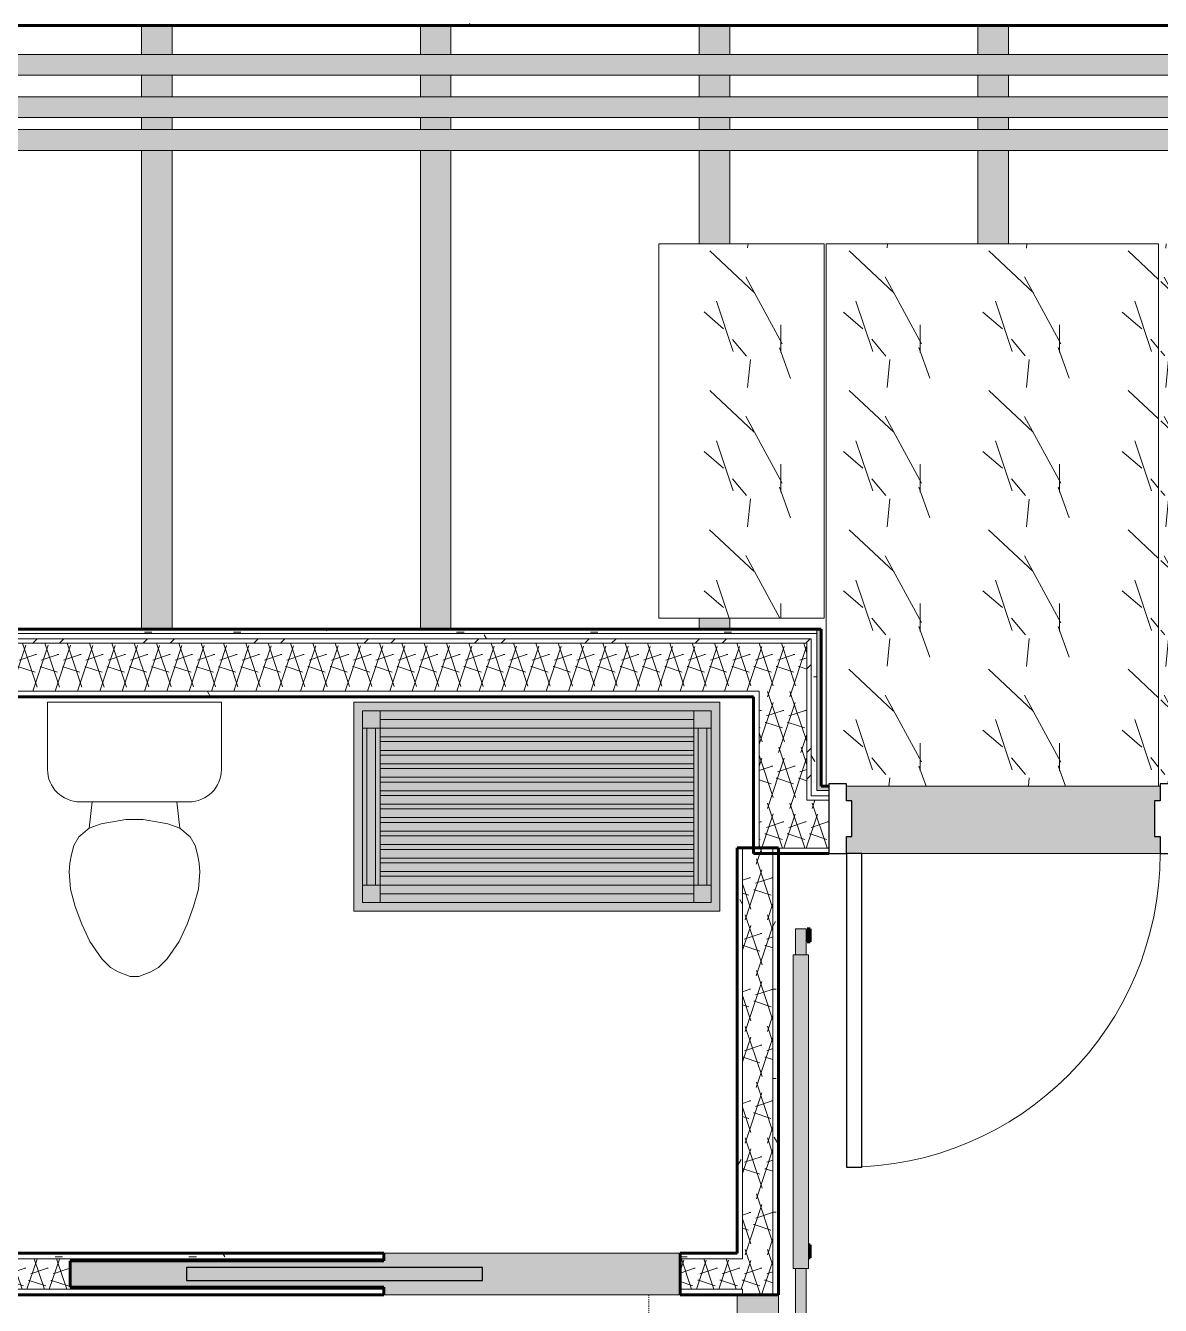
# Model space of a CAD drawing. Header units: inches. Extents: x -4169 to -1846, y 9706 to 12377.
# Drawn here: x -3357 to -3226.7, y 11570.8 to 11717.6 of the extents above; entities that cross this region are included whole.
import ezdxf

# ---------------------------------------------------------------- set-up
doc = ezdxf.new("R2010")
doc.units = ezdxf.units.IN
doc.header["$MEASUREMENT"] = 0
doc.linetypes.add('Dash', pattern=[0.25, 0.125, -0.125])
for name, color, linetype, lineweight in [('0-1', 7, 'Continuous', 5), ('0-2', 50, 'Continuous', 18), ('A-CLNG', 13, 'Continuous', 18), ('A-CLNG-PATT-1', 252, 'Continuous', 18), ('A-DOOR', 31, 'Continuous', 18), ('A-DOOR-2', 90, 'Continuous', 30), ('A-DOOR-3', 135, 'Continuous', 18), ('A-DOOR-4', 50, 'Continuous', 18), ('A-DOOR-5', 10, 'Continuous', 60), ('A-DOOR-6', 31, 'Continuous', 30), ('A-DOOR-7', 31, 'Continuous', 9), ('A-DOOR-FRAM', 31, 'Continuous', 30), ('A-WALL', 113, 'Continuous', 18), ('A-WALL-1', 8, 'Continuous', 5), ('A-WALL-4', 10, 'Continuous', 60), ('A-WALL-5', 50, 'Continuous', 18), ('A-WALL-PATT-1', 250, 'Continuous', 9), ('A-WALL-PATT-2', 253, 'Continuous', 9), ('A-WALL-PATT-4', 111, 'Continuous', 9), ('I-FURN-1', 250, 'Continuous', 9), ('I-FURN-HDLN-1', 250, 'Dash', 9), ('I-WALL', 2, 'Continuous', 18), ('I-WALL-2', 2, 'Continuous', 5), ('I-WALL-3', 2, 'Continuous', 60), ('P-PIPE', 3, 'Continuous', 9), ('P-PIPE-1', 3, 'Continuous', 5), ('P-SANR-FIXT-2', 250, 'Continuous', 9), ('Q-CASE-1', 9, 'Continuous', 9), ('Q-CASE-3', 250, 'Continuous', 9), ('S-BEAM', 12, 'Continuous', 9)]:
    doc.layers.add(name, color=color, linetype=linetype, lineweight=lineweight)
pattern_1 = [(0, (0, 0), (20.48, 5.12), [0.845, -14.515, 0.845, -14.515, -81.92]), (0, (0, 0), (20.48, 5.12), [-30.72, 0.845, -29.875, 0.845, -14.515, -35.84]), (0, (0, 0), (20.48, 5.12), [-76.8, 0.845, -9.395, 0.845, -24.755]), (120, (7.68, 2.56), (-14.67405, 15.1762003), [0.845, -14.515, 0.845, -14.515, -81.92]), (120, (7.68, 2.56), (-14.67405, 15.1762003), [-30.72, 0.845, -29.875, 0.845, -14.515, -35.84]), (120, (7.68, 2.56), (-14.67405, 15.1762003), [-76.8, 0.845, -9.395, 0.845, -24.755]), (240, (10.24, 12.8), (-5.80595, -20.2962003), [0.845, -14.515, 0.845, -14.515, -81.92]), (240, (10.24, 12.8), (-5.80595, -20.2962003), [-30.72, 0.845, -29.875, 0.845, -14.515, -35.84]), (240, (10.24, 12.8), (-5.80595, -20.2962003), [-76.8, 0.845, -9.395, 0.845, -24.755])]
pattern_2 = [(161.57, (0.32, 0.32), (-2.560496185, -0.000537386), [0, -18.214, 2.022, 0]), (18.43, (-0.32, 0.32), (-2.560496185, 0.000537386), [0, -18.214, 2.022, 0]), (108.43, (0.32, 0.32), (1.27922091, -6.400876726), [6.07, -14.166]), (71.57, (-0.32, 0.32), (1.27922091, 6.400876726), [6.07, -14.166])]
pattern_3 = [(45, (0, 0), (-6.335677, 6.335677), []), (45, (0, 9.6), (-6.335677, 6.335677), [])]

# ---------------------------------------------------------------- blocks, each defined once
blk = doc.blocks.new('POCKET - FLUSH - 2-10 x 6-8-2636666-ENLARGED RCP - 2ND FLOOR PLAN')
at = {"layer": 'A-DOOR-2'}
for p, q in [((-39.67, 0.75), (-39.67, -0.75)), ((-5.67, 0.75), (-39.67, 0.75)), ((-5.67, -0.75), (-5.67, 0.75)), ((-39.67, -0.75), (-5.67, -0.75))]:
    blk.add_line(p, q, dxfattribs=at)
blk = doc.blocks.new('BARN - FLUSH - 3-0 x 7-0 BARN DOOR-2638557-ENLARGED RCP - 2ND FLOOR PLAN')
at = {"layer": 'A-DOOR-3'}
for points in [[(-58.5, 5.82), (-58.5, 6), (-60, 6), (-60, 5.67), (-58.5, 5.67)], [(-22.23, 6), (-23.73, 6), (-23.73, 5.82), (-22.23, 5.82)], [(-21, 5.82), (-57, 5.82), (-57, 4.07), (-21, 4.07)]]:
    blk.add_hatch(color=256, dxfattribs=at).paths.add_polyline_path(points, flags=0)
h = blk.add_hatch(color=256, dxfattribs=at)
h.paths.add_polyline_path([(21, 5.57), (-21, 5.55), (-21, 4.95), (21, 4.95), (21, 5.55)], flags=0)
h.paths.add_polyline_path([(-57, 5.57), (-60, 5.55), (-60, 4.95), (-57, 4.95), (-57, 5.57)], flags=0)
h = blk.add_hatch(color=256, dxfattribs=at)
h.paths.add_polyline_path([(21, 4.32), (21, 4.95), (-21, 4.95), (-21, 4.32), (17.92, 4.32)], flags=0)
h.paths.add_polyline_path([(-57, 4.79), (-57, 4.95), (-60, 4.95), (-60, 4.32), (-57, 4.34), (-57, 4.78)], flags=0)
at = {"layer": 'A-DOOR-4'}
for p, q in [((-60, 5.57), (-57, 5.57)), ((-60, 5.57), (-60, 4.95)), ((-60, 4.95), (-60, 4.32)), ((-57, 4.07), (-57, 5.82)), ((-57, 5.82), (-21, 5.82)), ((-21, 5.82), (-21, 4.07)), ((-21, 5.57), (21, 5.57)), ((21, 4.95), (21, 5.57)), ((21, 4.32), (21, 4.95)), ((-57, 4.32), (-60, 4.32)), ((-21, 4.07), (-57, 4.07)), ((21, 4.32), (-21, 4.32))]:
    blk.add_line(p, q, dxfattribs=at)
at = {"layer": 'A-DOOR-5'}
for p, q in [((-60, 6), (-60, 5.67)), ((-58.5, 6), (-60, 6)), ((-58.5, 5.67), (-58.5, 6)), ((-23.73, 6), (-23.73, 5.82)), ((-22.23, 6), (-23.73, 6)), ((-22.23, 5.82), (-22.23, 6)), ((-60, 5.67), (-58.5, 5.67))]:
    blk.add_line(p, q, dxfattribs=at)
blk = doc.blocks.new('Bed-Standard - Queen 60_ x 79_-1433484-ENLARGED RCP - 2ND FLOOR PLAN')
at = {"layer": 'I-FURN-1'}
for p, q in [((-19.31, 41.3), (40.69, 41.3)), ((-19.31, -37.7), (-19.31, 41.3)), ((40.69, 41.3), (40.69, -37.7)), ((40.69, -23.7), (-19.31, -17.13)), ((-16.31, -23.7), (37.69, -23.7)), ((-16.31, -35.7), (-16.31, -23.7)), ((37.69, -35.7), (37.69, -23.7)), ((-16.31, -35.7), (37.69, -35.7)), ((40.69, -37.7), (-19.31, -37.7))]:
    blk.add_line(p, q, dxfattribs=at)
at = {"layer": 'I-FURN-HDLN-1'}
for p, q in [((-55.31, 77.3), (64.69, 77.3)), ((-55.31, -37.7), (-55.31, 77.3)), ((64.69, 77.3), (64.69, -37.7))]:
    blk.add_line(p, q, dxfattribs=at)
blk = doc.blocks.new('Toilet-Domestic-3D - Toilet-Domestic-3D-1372870-ENLARGED RCP - 2ND FLOOR PLAN')
at = {"layer": 'P-SANR-FIXT-2'}
for p, q in [((-1.87, 11.5), (-0.5, 12)), ((-0.5, 12), (0.5, 12)), ((0.5, 12), (1.87, 11.5)), ((-3.74, 10), (-2.74, 11)), ((-2.74, 11), (-1.87, 11.5)), ((1.87, 11.5), (2.74, 11)), ((2.74, 11), (3.74, 10)), ((-5.13, 8), (-3.74, 10)), ((3.74, 10), (5.13, 8)), ((-6.06, 6), (-5.13, 8)), ((5.13, 8), (6.06, 6)), ((-6.79, 4), (-6.06, 6)), ((6.06, 6), (6.79, 4)), ((-7.33, 1.99), (-6.79, 4)), ((6.79, 4), (7.33, 1.99)), ((-7.5, 0), (-7.33, 1.99)), ((7.33, 1.99), (7.5, 0)), ((-7.41, -1), (-7.5, 0)), ((-7.24, -2), (-7.41, -1)), ((7.41, -1), (7.24, -2)), ((7.5, 0), (7.41, -1)), ((-6.97, -3), (-7.24, -2)), ((7.24, -2), (6.97, -3)), ((-6.4, -4), (-6.97, -3)), ((-5.21, -5), (-6.4, -4)), ((6.4, -4), (5.21, -5)), ((6.97, -3), (6.4, -4)), ((-3.84, -5.5), (-5.21, -5)), ((-4.86, -8.02), (-5.21, -5)), ((-1, -6), (-3.84, -5.5)), ((3.84, -5.5), (1, -6)), ((5.21, -5), (3.84, -5.5)), ((4.86, -8.02), (5.21, -5)), ((1, -6), (-1, -6)), ((6.25, -8.02), (-6.25, -8.02)), ((-9.98, -11.75), (-9.98, -19.48)), ((9.98, -19.48), (9.98, -11.75)), ((-9.98, -19.48), (9.98, -19.48))]:
    blk.add_line(p, q, dxfattribs=at)
for centre, start, end in [((-6.25, -11.75), 90, 180), ((6.25, -11.75), 0, 90)]:
    blk.add_arc(centre, 3.73, start, end, dxfattribs=at)
blk = doc.blocks.new('Bath Vanity - Bath Vanity 42_-V95-ENLARGED RCP - 2ND FLOOR PLAN')
at = {"layer": 'Q-CASE-1'}
h = blk.add_hatch(color=256, dxfattribs=at)
h.paths.add_polyline_path([(21.74, 0), (-20.26, 0), (-20.26, -24), (21.74, -24), (21.74, -1)], flags=0)
h.paths.add_polyline_path([(-19.26, -1), (20.74, -1), (20.74, -23), (-19.26, -23), (-19.26, -3)], flags=0)
h.paths.add_polyline_path([(17.58, -2), (-17.26, -2), (-17.26, -3), (18.74, -3), (18.74, -2)], flags=0)
h.paths.add_polyline_path([(18.74, -4), (-17.26, -4), (-17.26, -4.55), (18.74, -4.55)], flags=0)
h.paths.add_polyline_path([(17.58, -5.55), (-17.26, -5.55), (-17.26, -6.09), (18.74, -6.09), (18.74, -5.55)], flags=0)
h.paths.add_polyline_path([(-17.26, -7.09), (-17.26, -7.64), (18.74, -7.64), (18.74, -7.09), (-16.18, -7.09)], flags=0)
h.paths.add_polyline_path([(-16.18, -8.64), (-17.26, -8.64), (-17.26, -9.18), (18.74, -9.18), (18.74, -8.64), (-9.14, -8.64)], flags=0)
h.paths.add_polyline_path([(17.58, -10.18), (-17.26, -10.18), (-17.26, -10.73), (18.74, -10.73), (18.74, -10.18)], flags=0)
h.paths.add_polyline_path([(17.58, -11.73), (-17.26, -11.73), (-17.26, -12.27), (18.74, -12.27), (18.74, -11.73)], flags=0)
h.paths.add_polyline_path([(18.74, -13.27), (-17.26, -13.27), (-17.26, -13.82), (18.74, -13.82)], flags=0)
h.paths.add_polyline_path([(17.58, -14.82), (-17.26, -14.82), (-17.26, -15.36), (18.74, -15.36), (18.74, -14.82)], flags=0)
h.paths.add_polyline_path([(-16.18, -16.36), (-17.26, -16.36), (-17.26, -16.91), (18.74, -16.91), (18.74, -16.36), (17.58, -16.36)], flags=0)
h.paths.add_polyline_path([(-16.18, -17.91), (-17.26, -17.91), (-17.26, -18.45), (18.74, -18.45), (18.74, -17.91), (17.58, -17.91)], flags=0)
h.paths.add_polyline_path([(18.74, -19.45), (-17.26, -19.45), (-17.26, -20), (18.74, -20)], flags=0)
h.paths.add_polyline_path([(-17.26, -21), (-17.26, -22), (18.74, -22), (18.74, -21), (-16.18, -21)], flags=0)
h = blk.add_hatch(color=256, dxfattribs=at)
h.paths.add_polyline_path([(-18.76, -1), (-19.26, -1), (-19.26, -3), (-17.26, -3), (-17.26, -1), (-17.76, -1)], flags=0)
h.paths.add_polyline_path([(20.74, -1), (18.74, -1), (18.74, -3), (20.74, -3), (20.74, -1.11)], flags=0)
h.paths.add_polyline_path([(-19.26, -21), (-19.26, -23), (-17.26, -23), (-17.26, -21), (-18.76, -21)], flags=0)
h.paths.add_polyline_path([(18.74, -21), (18.74, -23), (20.74, -23), (20.74, -21), (19.17, -21)], flags=0)
for points in [[(17.58, -1), (-17.26, -1), (-17.26, -2), (18.74, -2), (18.74, -1)], [(-19.26, -3), (-19.26, -21), (-18.76, -21), (-18.76, -3)], [(-17.76, -3), (-18.76, -3), (-18.76, -21), (-17.76, -21), (-17.76, -4)], [(-17.76, -3), (-17.76, -21), (-17.26, -21), (-17.26, -3)], [(-17.26, -3), (-17.26, -4), (18.74, -4), (18.74, -3), (-16.18, -3)], [(19.24, -3), (18.74, -3), (18.74, -21), (19.24, -21), (19.24, -4)], [(20.24, -3), (19.24, -3), (19.24, -21), (20.24, -21), (20.24, -4)], [(20.24, -3), (20.24, -21), (20.74, -21), (20.74, -3)], [(-16.18, -4.55), (-17.26, -4.55), (-17.26, -5.55), (18.74, -5.55), (18.74, -4.55), (17.58, -4.55)], [(-16.18, -6.09), (-17.26, -6.09), (-17.26, -7.09), (18.74, -7.09), (18.74, -6.09), (17.58, -6.09)], [(17.58, -7.64), (-17.26, -7.64), (-17.26, -8.64), (18.74, -8.64), (18.74, -7.64)], [(-17.26, -9.18), (-17.26, -10.18), (18.74, -10.18), (18.74, -9.18), (-16.18, -9.18)], [(-16.18, -10.73), (-17.26, -10.73), (-17.26, -11.73), (18.74, -11.73), (18.74, -10.73), (17.58, -10.73)], [(-17.26, -12.27), (-17.26, -13.27), (18.74, -13.27), (18.74, -12.27), (-16.18, -12.27)], [(-16.18, -13.82), (-17.26, -13.82), (-17.26, -14.82), (18.74, -14.82), (18.74, -13.82), (17.58, -13.82)], [(-16.18, -15.36), (-17.26, -15.36), (-17.26, -16.36), (18.74, -16.36), (18.74, -15.36), (17.58, -15.36)], [(-16.18, -16.91), (-17.26, -16.91), (-17.26, -17.91), (18.74, -17.91), (18.74, -16.91), (17.58, -16.91)], [(-16.18, -18.45), (-17.26, -18.45), (-17.26, -19.45), (18.74, -19.45), (18.74, -18.45), (17.58, -18.45)], [(-17.26, -20), (-17.26, -21), (18.74, -21), (18.74, -20), (-16.18, -20)], [(17.58, -22), (-17.26, -22), (-17.26, -23), (18.74, -23), (18.74, -22), (18.01, -22)]]:
    blk.add_hatch(color=256, dxfattribs=at).paths.add_polyline_path(points, flags=0)
at = {"layer": 'Q-CASE-3'}
for p, q in [((-20.26, 0), (21.74, 0)), ((-20.26, -24), (-20.26, 0)), ((-19.26, -3), (-19.26, -1)), ((-19.26, -1), (-17.26, -1)), ((18.74, -1), (-17.26, -1)), ((-17.26, -1), (-17.26, -3)), ((18.74, -3), (18.74, -1)), ((18.74, -1), (20.74, -1)), ((20.74, -1), (20.74, -3)), ((21.74, 0), (21.74, -24)), ((18.74, -2), (-17.26, -2)), ((-19.26, -3), (-19.26, -21)), ((-17.26, -3), (-19.26, -3)), ((-18.76, -3), (-18.76, -21)), ((-17.76, -3), (-17.76, -21)), ((18.74, -3), (-17.26, -3)), ((-17.26, -3), (-17.26, -21)), ((-17.26, -4), (18.74, -4)), ((18.74, -3), (18.74, -21)), ((20.74, -3), (18.74, -3)), ((19.24, -3), (19.24, -21)), ((20.24, -3), (20.24, -21)), ((20.74, -3), (20.74, -21)), ((18.74, -4.55), (-17.26, -4.55)), ((-17.26, -5.55), (18.74, -5.55)), ((18.74, -6.09), (-17.26, -6.09)), ((-17.26, -7.09), (18.74, -7.09)), ((18.74, -7.64), (-17.26, -7.64)), ((-17.26, -8.64), (18.74, -8.64)), ((18.74, -9.18), (-17.26, -9.18)), ((-17.26, -10.18), (18.74, -10.18)), ((18.74, -10.73), (-17.26, -10.73)), ((-17.26, -11.73), (18.74, -11.73)), ((18.74, -12.27), (-17.26, -12.27)), ((-17.26, -13.27), (18.74, -13.27)), ((18.74, -13.82), (-17.26, -13.82)), ((-17.26, -14.82), (18.74, -14.82)), ((18.74, -15.36), (-17.26, -15.36)), ((-17.26, -16.36), (18.74, -16.36)), ((18.74, -16.91), (-17.26, -16.91)), ((-17.26, -17.91), (18.74, -17.91)), ((18.74, -18.45), (-17.26, -18.45)), ((-17.26, -19.45), (18.74, -19.45)), ((18.74, -20), (-17.26, -20)), ((-19.26, -23), (-19.26, -21)), ((-19.26, -21), (-17.26, -21)), ((-17.26, -21), (18.74, -21)), ((-17.26, -21), (-17.26, -23)), ((18.74, -22), (-17.26, -22)), ((18.74, -23), (18.74, -21)), ((18.74, -21), (20.74, -21)), ((20.74, -21), (20.74, -23)), ((-17.26, -23), (-19.26, -23)), ((18.74, -23), (-17.26, -23)), ((20.74, -23), (18.74, -23)), ((21.74, -24), (-20.26, -24))]:
    blk.add_line(p, q, dxfattribs=at)
blk = doc.blocks.new('CTR - 1st Phase - Unit Layouts_rvt-1-ENLARGED RCP - 2ND FLOOR PLAN')
at = {"layer": 'A-WALL-1'}
for points in [[(-3289.9, 11571.99), (-3281.85, 11571.99), (-3281.85, 11576.74), (-3315.85, 11576.74), (-3315.85, 11575.86), (-3351.85, 11575.86), (-3351.85, 11572.86), (-3315.85, 11572.86), (-3315.85, 11571.99), (-3295.35, 11571.99)], [(-3270.57, 11535.99), (-3270.57, 11571.99), (-3275.32, 11571.99), (-3275.32, 11535.99), (-3271.2, 11535.99)]]:
    blk.add_hatch(color=256, dxfattribs=at).paths.add_polyline_path(points, flags=0)
at = {"layer": 'A-WALL-PATT-1'}
h = blk.add_hatch(dxfattribs=at)
h.set_pattern_fill('FP_1', color=256, style=0, pattern_type=2)
h.set_pattern_definition(pattern_1)
h.paths.add_polyline_path([(-3274.7, 11532.89), (-3274.7, 11535.99), (-3275.32, 11535.99), (-3275.32, 11532.89)], flags=0)
h.paths.add_polyline_path([(-3274.7, 11571.99), (-3274.7, 11572.61), (-3275.32, 11572.61), (-3275.32, 11571.99)], flags=0)
h.paths.add_polyline_path([(-3274.7, 11576.11), (-3274.7, 11623.26), (-3275.32, 11623.26), (-3275.32, 11576.11)], flags=0)
h = blk.add_hatch(dxfattribs=at)
h.set_pattern_fill('FP_1', color=256, style=0, pattern_type=2)
h.set_pattern_definition(pattern_1)
h.paths.add_polyline_path([(-3270.57, 11532.89), (-3270.57, 11535.99), (-3271.2, 11535.99), (-3271.2, 11532.89)], flags=0)
h.paths.add_polyline_path([(-3270.57, 11571.99), (-3270.57, 11623.26), (-3271.2, 11623.24), (-3271.2, 11571.99)], flags=0)
h = blk.add_hatch(dxfattribs=at)
h.set_pattern_fill('FP_1', color=256, style=0, pattern_type=2)
h.set_pattern_definition(pattern_1)
h.paths.add_polyline_path([(-3382.45, 11576.11), (-3315.85, 11576.11), (-3315.85, 11576.74), (-3402.55, 11576.73), (-3402.55, 11576.11), (-3396.65, 11576.11)], flags=0)
h.paths.add_polyline_path([(-3278.47, 11576.11), (-3275.32, 11576.11), (-3275.32, 11576.74), (-3281.85, 11576.74), (-3281.85, 11576.11)], flags=0)
h = blk.add_hatch(dxfattribs=at)
h.set_pattern_fill('FP_1', color=256, style=0, pattern_type=2)
h.set_pattern_definition(pattern_1)
h.paths.add_polyline_path([(-3329.12, 11571.99), (-3315.85, 11571.99), (-3315.85, 11572.61), (-3402.55, 11572.61), (-3402.55, 11571.99), (-3351.85, 11571.99)], flags=0)
h.paths.add_polyline_path([(-3281.85, 11571.99), (-3275.32, 11571.99), (-3275.32, 11572.61), (-3281.85, 11572.61)], flags=0)
at = {"layer": 'A-WALL-PATT-2'}
h = blk.add_hatch(dxfattribs=at)
h.set_pattern_fill('FP_2', color=256, style=0, pattern_type=2)
h.set_pattern_definition(pattern_2)
h.paths.add_polyline_path([(-3271.2, 11532.26), (-3271.2, 11535.99), (-3274.7, 11535.99), (-3274.7, 11532.26), (-3272.1, 11532.26)], flags=0)
h.paths.add_polyline_path([(-3274.7, 11571.99), (-3271.2, 11571.99), (-3271.2, 11623.26), (-3274.7, 11623.26), (-3274.7, 11572.61)], flags=0)
h = blk.add_hatch(dxfattribs=at)
h.set_pattern_fill('FP_2', color=256, style=0, pattern_type=2)
h.set_pattern_definition(pattern_2)
h.paths.add_polyline_path([(-3315.85, 11572.61), (-3315.85, 11572.86), (-3351.85, 11572.86), (-3351.85, 11575.86), (-3315.85, 11575.86), (-3315.85, 11576.11), (-3402.55, 11576.11), (-3402.55, 11572.61), (-3329.12, 11572.61)], flags=0)
h.paths.add_polyline_path([(-3274.7, 11572.61), (-3274.7, 11576.11), (-3281.85, 11576.11), (-3281.85, 11572.61), (-3275.32, 11572.61)], flags=0)
at = {"layer": 'A-WALL-4'}
for p, q in [((-3275.32, 11576.74), (-3275.32, 11623.26)), ((-3275.32, 11623.26), (-3270.57, 11623.26)), ((-3270.57, 11623.26), (-3270.57, 11571.99)), ((-3403.17, 11576.74), (-3315.85, 11576.74)), ((-3315.85, 11576.74), (-3315.85, 11575.86)), ((-3281.85, 11576.74), (-3275.32, 11576.74)), ((-3281.85, 11571.99), (-3281.85, 11576.74)), ((-3315.85, 11575.86), (-3351.85, 11575.86)), ((-3351.85, 11575.86), (-3351.85, 11572.86)), ((-3315.85, 11571.99), (-3403.17, 11571.99)), ((-3351.85, 11572.86), (-3315.85, 11572.86)), ((-3315.85, 11572.86), (-3315.85, 11571.99)), ((-3275.32, 11571.99), (-3281.85, 11571.99)), ((-3270.57, 11571.99), (-3275.32, 11571.99))]:
    blk.add_line(p, q, dxfattribs=at)
at = {"layer": 'A-WALL-5'}
for p, q in [((-3274.7, 11623.26), (-3274.7, 11576.11)), ((-3271.2, 11623.26), (-3271.2, 11571.99)), ((-3281.85, 11576.74), (-3315.85, 11576.74)), ((-3315.85, 11576.11), (-3403.17, 11576.11)), ((-3275.32, 11576.11), (-3281.85, 11576.11)), ((-3275.32, 11576.11), (-3274.7, 11576.11)), ((-3315.85, 11572.61), (-3403.17, 11572.61)), ((-3315.85, 11571.99), (-3281.85, 11571.99)), ((-3275.32, 11572.61), (-3281.85, 11572.61)), ((-3275.32, 11572.61), (-3274.7, 11572.61)), ((-3275.32, 11571.99), (-3275.32, 11535.99)), ((-3274.7, 11572.61), (-3274.7, 11571.99)), ((-3270.57, 11535.99), (-3270.57, 11571.99))]:
    blk.add_line(p, q, dxfattribs=at)
at = {"layer": '0-2'}
for name, p, rotation in [('Toilet-Domestic-3D - Toilet-Domestic-3D-1372870-ENLARGED RCP - 2ND FLOOR PLAN', (-3344.48, 11620.52), 180), ('BARN - FLUSH - 3-0 x 7-0 BARN DOOR-2638557-ENLARGED RCP - 2ND FLOOR PLAN', (-3272.95, 11553.99), 269.9999999999968), ('Bed-Standard - Queen 60_ x 79_-1433484-ENLARGED RCP - 2ND FLOOR PLAN', (-3362.74, 11516.68), 269.9999999999839)]:
    blk.add_blockref(name, p, dxfattribs=dict(at, rotation=rotation))
for name, p in [('Bath Vanity - Bath Vanity 42_-V95-ENLARGED RCP - 2ND FLOOR PLAN', (-3299.04, 11640)), ('POCKET - FLUSH - 2-10 x 6-8-2636666-ENLARGED RCP - 2ND FLOOR PLAN', (-3298.85, 11574.36))]:
    blk.add_blockref(name, p, dxfattribs=at)
blk = doc.blocks.new('Dimension Lumber - LVL - 3_5X5_5-V176-ENLARGED RCP - 2ND FLOOR PLAN')
at = {"layer": 'S-BEAM'}
h = blk.add_hatch(color=256, dxfattribs=at)
h.paths.add_polyline_path([(34.76, -1.75), (34.76, 1.75), (-20.18, 1.75), (-20.18, -1.75), (6.3, -1.75)], flags=0)
h.paths.add_polyline_path([(-22.55, -1.75), (-22.55, 1.75), (-23.93, 1.75), (-23.93, -1.75), (-23.86, -1.75)], flags=0)
h.paths.add_polyline_path([(-26.31, -1.75), (-26.31, 1.75), (-28.81, 1.75), (-28.81, -1.75)], flags=0)
h.paths.add_polyline_path([(-31.18, 1.75), (-34.49, 1.75), (-34.49, -1.75), (-31.18, -1.75)], flags=0)
for p, q in [((-34.49, 1.75), (-31.18, 1.75)), ((-28.81, 1.75), (-26.31, 1.75)), ((-23.94, 1.75), (-22.55, 1.75)), ((-20.18, 1.75), (34.76, 1.75)), ((-34.49, -1.75), (-31.18, -1.75)), ((-28.81, -1.75), (-26.31, -1.75)), ((-23.94, -1.75), (-22.55, -1.75)), ((-20.18, -1.75), (34.76, -1.75))]:
    blk.add_line(p, q, dxfattribs=at)
blk = doc.blocks.new('Dimension Lumber - LVL - 3_5X5_5-V177-ENLARGED RCP - 2ND FLOOR PLAN')
at = {"layer": 'S-BEAM'}
h = blk.add_hatch(color=256, dxfattribs=at)
h.paths.add_polyline_path([(34.76, -1.75), (34.76, 1.75), (-20.18, 1.75), (-20.18, -1.75), (14.46, -1.75)], flags=0)
h.paths.add_polyline_path([(-22.55, -1.75), (-22.55, 1.75), (-23.93, 1.75), (-23.93, -1.75), (-23.86, -1.75)], flags=0)
h.paths.add_polyline_path([(-26.31, -1.75), (-26.31, 1.75), (-28.81, 1.75), (-28.81, -1.75)], flags=0)
h.paths.add_polyline_path([(-31.18, 1.75), (-34.49, 1.75), (-34.49, -1.75), (-31.18, -1.75)], flags=0)
for p, q in [((-34.49, 1.75), (-31.18, 1.75)), ((-28.81, 1.75), (-26.31, 1.75)), ((-23.94, 1.75), (-22.55, 1.75)), ((-20.18, 1.75), (34.76, 1.75)), ((-34.49, -1.75), (-31.18, -1.75)), ((-28.81, -1.75), (-26.31, -1.75)), ((-23.94, -1.75), (-22.55, -1.75)), ((-20.18, -1.75), (34.76, -1.75))]:
    blk.add_line(p, q, dxfattribs=at)
blk = doc.blocks.new('Dimension Lumber - LVL - 3_5X5_5-V178-ENLARGED RCP - 2ND FLOOR PLAN')
at = {"layer": 'S-BEAM'}
h = blk.add_hatch(color=256, dxfattribs=at)
h.paths.add_polyline_path([(34.76, -1.75), (34.76, 1.75), (33.51, 1.75), (33.51, -1.75)], flags=0)
h.paths.add_polyline_path([(-9.46, -1.75), (-9.46, 1.75), (-20.18, 1.75), (-20.18, -1.75), (-13.81, -1.75)], flags=0)
h.paths.add_polyline_path([(-22.55, -0.55), (-22.55, 1.75), (-23.93, 1.75), (-23.93, -1.75), (-22.55, -1.75)], flags=0)
h.paths.add_polyline_path([(-26.31, -1.75), (-26.31, 1.75), (-28.81, 1.75), (-28.81, -1.75)], flags=0)
h.paths.add_polyline_path([(-31.18, 1.75), (-34.49, 1.75), (-34.49, -1.75), (-31.18, -1.75), (-31.18, -0.55)], flags=0)
for p, q in [((-34.49, 1.75), (-31.18, 1.75)), ((-28.81, 1.75), (-26.31, 1.75)), ((-23.93, 1.75), (-22.55, 1.75)), ((-20.18, 1.75), (-9.46, 1.75)), ((33.51, 1.75), (34.76, 1.75)), ((-34.49, -1.75), (-31.18, -1.75)), ((-28.81, -1.75), (-26.31, -1.75)), ((-23.93, -1.75), (-22.55, -1.75)), ((-20.18, -1.75), (-9.46, -1.75)), ((33.51, -1.75), (34.76, -1.75))]:
    blk.add_line(p, q, dxfattribs=at)
blk = doc.blocks.new('Dimension Lumber - LVL - 3_5X5_5-V179-ENLARGED RCP - 2ND FLOOR PLAN')
at = {"layer": 'S-BEAM'}
h = blk.add_hatch(color=256, dxfattribs=at)
h.paths.add_polyline_path([(-20.07, 1.75), (-30.79, 1.75), (-30.79, -1.75), (-20.07, -1.75)], flags=0)
h.paths.add_polyline_path([(-33.16, -1.75), (-33.16, 1.75), (-34.55, 1.75), (-34.55, -1.75), (-34.47, -1.75)], flags=0)
h.paths.add_polyline_path([(-36.92, 1.75), (-39.42, 1.75), (-39.42, -1.75), (-36.92, -1.75), (-36.92, 1.22)], flags=0)
h.paths.add_polyline_path([(-41.79, 1.75), (-45.1, 1.75), (-45.1, -1.75), (-41.79, -1.75), (-41.79, 1.22)], flags=0)
for p, q in [((-45.1, 1.75), (-41.79, 1.75)), ((-39.42, 1.75), (-36.92, 1.75)), ((-34.55, 1.75), (-33.16, 1.75)), ((-30.79, 1.75), (-20.07, 1.75)), ((-45.1, -1.75), (-41.79, -1.75)), ((-39.42, -1.75), (-36.92, -1.75)), ((-34.55, -1.75), (-33.16, -1.75)), ((-30.79, -1.75), (-20.07, -1.75))]:
    blk.add_line(p, q, dxfattribs=at)
blk = doc.blocks.new('HOLLOW METAL - UNIT DOOR-2160818-ENLARGED RCP - 2ND FLOOR PLAN')
at = {"layer": 'A-DOOR-6'}
for p, q in [((18, 40.125), (16.25, 40.125)), ((16.25, 40.125), (16.25, 4.125)), ((18, 4.125), (18, 40.125)), ((16.25, 4.125), (18, 4.125))]:
    blk.add_line(p, q, dxfattribs=at)
at = {"layer": 'A-DOOR-7'}
blk.add_arc((18, 4.125), 36, 90, 180, dxfattribs=at)
at = {"layer": 'A-DOOR-FRAM'}
for p, q in [((-18, 4.125), (-20, 4.125)), ((-20, 4.125), (-20, -3.875)), ((-18, 2.1875), (-18, 4.125)), ((18, 4.125), (18, 2.1875)), ((20, 4.125), (18, 4.125)), ((20, -3.875), (20, 4.125)), ((-17.375, 2.1875), (-18, 2.1875)), ((-17.375, -1.9375), (-17.375, 2.1875)), ((18, 2.1875), (17.375, 2.1875)), ((17.375, 2.1875), (17.375, -1.9375)), ((-18, -3.875), (-18, -1.9375)), ((-18, -1.9375), (-17.375, -1.9375)), ((17.375, -1.9375), (18, -1.9375)), ((18, -1.9375), (18, -3.875)), ((-20, -3.875), (-18, -3.875)), ((18, -3.875), (20, -3.875))]:
    blk.add_line(p, q, dxfattribs=at)

msp = doc.modelspace()

# ---------------------------------------------------------------- hatches: boundary and pattern name
at = {"layer": 'A-CLNG-PATT-1'}
h = msp.add_hatch(dxfattribs=at)
h.set_pattern_fill('FP_55', color=256, style=0, pattern_type=2)
h.set_pattern_definition([(108.435, (4.16, 0), (-16.000521, 32.0003383), [6.072, -44.525]), (139.399, (2.24, 5.76), (-96.00016541, 79.9998798), [2.95, -144.562]), (136.848, (16, 7.68), (-240.00202852, 223.9982064), [7.018, -343.889]), (109.983, (10.88, 12.48), (-47.99971113, 127.99986808), [3.746, -183.53]), (90, (9.6, 0), (-16, 16), [3.2, -12.8]), (118.443, (9.6, 3.2), (112.0002199, -207.99937941), [8.734, -427.981]), (84.289, (5.44, 10.88), (-16.00092206, -143.99947947), [3.216, -157.582]), (129.806, (5.76, 14.08), (64.00060153, -80.0001644), [2.499, -122.465])])
h.paths.add_polyline_path([(-3208.45, 11630.36), (-3208.45, 11648.36), (-3207.74, 11648.36), (-3207.74, 11692.59), (-3226.69, 11692.59), (-3226.69, 11630.61), (-3224.77, 11630.61), (-3224.77, 11630.36), (-3210.94, 11630.36)], flags=0)
h.paths.add_polyline_path([(-3262.77, 11630.36), (-3226.94, 11630.36), (-3226.94, 11692.59), (-3265.09, 11692.59), (-3265.09, 11630.36), (-3264.77, 11630.36), (-3264.77, 11630.61), (-3262.77, 11630.61)], flags=0)
h.paths.add_polyline_path([(-3278.47, 11649.61), (-3265.34, 11649.61), (-3265.34, 11692.59), (-3284.29, 11692.59), (-3284.29, 11649.61)], flags=0)
at = {"layer": 'A-WALL-PATT-4'}
h = msp.add_hatch(dxfattribs=at)
h.set_pattern_fill('FP_1', color=256, style=0, pattern_type=2)
h.set_pattern_definition(pattern_1)
h.paths.add_polyline_path([(-3201.25, 11717.61), (-3201.25, 11718.11), (-3342.97, 11718.11), (-3342.97, 11717.61), (-3202.11, 11717.61)], flags=0)
h = msp.add_hatch(dxfattribs=at)
h.set_pattern_fill('FP_1', color=256, style=0, pattern_type=2)
h.set_pattern_definition(pattern_1)
h.paths.add_polyline_path([(-3266.8, 11647.86), (-3266.17, 11647.86), (-3266.17, 11648.36), (-3409.8, 11648.36), (-3409.8, 11647.86), (-3267.3, 11647.86)], flags=0)
h = msp.add_hatch(dxfattribs=at)
h.set_pattern_fill('FP_1', color=256, style=0, pattern_type=2)
h.set_pattern_definition(pattern_1)
h.paths.add_polyline_path([(-3273.42, 11647.24), (-3266.8, 11647.24), (-3266.82, 11647.86), (-3409.17, 11647.86), (-3409.17, 11647.24), (-3278.47, 11647.24)], flags=0)
h = msp.add_hatch(dxfattribs=at)
h.set_pattern_fill('FP_38', color=256, style=0, pattern_type=2)
h.set_pattern_definition(pattern_3)
h.paths.add_polyline_path([(-3267.7, 11646.74), (-3267.3, 11646.74), (-3267.31, 11647.24), (-3408.67, 11647.24), (-3408.67, 11646.74), (-3268.55, 11646.74)], flags=0)
h = msp.add_hatch(dxfattribs=at)
h.set_pattern_fill('FP_38', color=256, style=0, pattern_type=2)
h.set_pattern_definition(pattern_3)
h.paths.add_polyline_path([(-3267.3, 11628.74), (-3266.8, 11628.74), (-3266.8, 11647.24), (-3267.3, 11647.24), (-3267.3, 11629.24)], flags=0)
h = msp.add_hatch(dxfattribs=at)
h.set_pattern_fill('FP_1', color=256, style=0, pattern_type=2)
h.set_pattern_definition(pattern_1)
h.paths.add_polyline_path([(-3266.8, 11629.24), (-3266.17, 11629.24), (-3266.17, 11647.86), (-3266.8, 11647.86), (-3266.8, 11629.99)], flags=0)
h = msp.add_hatch(dxfattribs=at)
h.set_pattern_fill('FP_2', color=256, style=0, pattern_type=2)
h.set_pattern_definition(pattern_2)
h.paths.add_polyline_path([(-3295.35, 11641.24), (-3272.8, 11641.24), (-3272.8, 11646.74), (-3403.17, 11646.74), (-3403.17, 11641.24), (-3319.3, 11641.24)], flags=0)
h = msp.add_hatch(dxfattribs=at)
h.set_pattern_fill('FP_2', color=256, style=0, pattern_type=2)
h.set_pattern_definition(pattern_2)
h.paths.add_polyline_path([(-3270.57, 11623.24), (-3267.3, 11623.26), (-3267.3, 11646.74), (-3272.8, 11646.74), (-3272.78, 11623.26), (-3270.57, 11623.26)], flags=0)
h = msp.add_hatch(dxfattribs=at)
h.set_pattern_fill('FP_1', color=256, style=0, pattern_type=2)
h.set_pattern_definition(pattern_1)
h.paths.add_polyline_path([(-3349.34, 11640.61), (-3273.42, 11640.61), (-3273.42, 11641.24), (-3402.55, 11641.24), (-3402.55, 11640.61), (-3354.45, 11640.61)], flags=0)
h = msp.add_hatch(dxfattribs=at)
h.set_pattern_fill('FP_38', color=256, style=0, pattern_type=2)
h.set_pattern_definition(pattern_3)
h.paths.add_polyline_path([(-3215.67, 11628.74), (-3207.32, 11628.74), (-3207.32, 11629.24), (-3224.77, 11629.24), (-3224.77, 11628.74)], flags=0)
h.paths.add_polyline_path([(-3266.78, 11628.74), (-3264.77, 11628.74), (-3264.77, 11629.24), (-3266.8, 11629.24), (-3266.8, 11628.74)], flags=0)
h = msp.add_hatch(dxfattribs=at)
h.set_pattern_fill('FP_1', color=256, style=0, pattern_type=2)
h.set_pattern_definition(pattern_1)
h.paths.add_polyline_path([(-3208.45, 11629.24), (-3207.95, 11629.24), (-3207.95, 11629.86), (-3224.77, 11629.86), (-3224.77, 11629.24), (-3210.94, 11629.24)], flags=0)
h.paths.add_polyline_path([(-3264.77, 11629.24), (-3264.77, 11629.86), (-3266.17, 11629.86), (-3266.17, 11629.24), (-3265.09, 11629.24)], flags=0)
h = msp.add_hatch(dxfattribs=at)
h.set_pattern_fill('FP_2', color=256, style=0, pattern_type=2)
h.set_pattern_definition(pattern_2)
h.paths.add_polyline_path([(-3207.95, 11623.24), (-3206.82, 11623.24), (-3206.82, 11628.74), (-3224.77, 11628.74), (-3224.77, 11623.24), (-3208.45, 11623.24)], flags=0)
h.paths.add_polyline_path([(-3267.3, 11623.24), (-3264.77, 11623.26), (-3264.77, 11628.74), (-3267.3, 11628.74), (-3267.3, 11623.26)], flags=0)
at = {"layer": 'I-WALL'}
h = msp.add_hatch(color=256, dxfattribs=at)
h.paths.add_polyline_path([(-3210.94, 11629.86), (-3208.45, 11629.86), (-3208.45, 11630.36), (-3224.77, 11630.36), (-3224.77, 11629.86)], flags=0)
h.paths.add_polyline_path([(-3264.77, 11629.86), (-3264.77, 11630.36), (-3265.67, 11630.36), (-3265.67, 11629.86), (-3265.09, 11629.86)], flags=0)
at = {"layer": 'I-WALL-2'}
for points in [[(-3266.17, 11629.86), (-3265.67, 11629.86), (-3265.67, 11648.36), (-3266.17, 11648.36), (-3266.17, 11629.99)], [(-3261.02, 11622.61), (-3226.77, 11622.61), (-3226.77, 11624.55), (-3227.4, 11624.55), (-3227.4, 11628.68), (-3226.77, 11628.68), (-3226.77, 11630.36), (-3262.77, 11630.36), (-3262.77, 11628.68), (-3262.15, 11628.68), (-3262.15, 11624.55), (-3262.77, 11624.55), (-3262.77, 11622.61), (-3261.59, 11622.61)]]:
    msp.add_hatch(color=256, dxfattribs=at).paths.add_polyline_path(points, flags=0)
at = {"layer": 'P-PIPE-1'}
h = msp.add_hatch(color=256, dxfattribs=at)
h.paths.add_polyline_path([(-2476.53, 11713.12), (-2475.27, 11713.12), (-2476.46, 11714.31), (-2721.68, 11714.29), (-2721.68, 11713.12), (-2484.97, 11713.12)], flags=0)
h.paths.add_polyline_path([(-3435.32, 11713.12), (-2798.23, 11713.12), (-2798.23, 11714.31), (-3435.32, 11714.31), (-3435.32, 11713.13)], flags=0)
h.paths.add_polyline_path([(-2740.63, 11713.12), (-2740.63, 11714.31), (-2740.88, 11714.29), (-2740.88, 11713.12)], flags=0)
h.paths.add_polyline_path([(-2779.28, 11713.12), (-2779.03, 11713.12), (-2779.03, 11714.31), (-2779.28, 11714.29), (-2779.28, 11713.32)], flags=0)
h = msp.add_hatch(color=256, dxfattribs=at)
h.paths.add_polyline_path([(-3435.32, 11711.93), (-2798.23, 11711.96), (-2798.23, 11713.12), (-3435.32, 11713.12), (-3435.32, 11711.93)], flags=0)
h.paths.add_polyline_path([(-2474.08, 11711.93), (-2475.27, 11713.12), (-2721.68, 11713.12), (-2721.68, 11711.93), (-2476.53, 11711.93)], flags=0)
h.paths.add_polyline_path([(-2740.63, 11711.93), (-2740.63, 11713.12), (-2740.88, 11713.12), (-2740.88, 11711.93)], flags=0)
h.paths.add_polyline_path([(-2779.03, 11711.93), (-2779.03, 11713.12), (-2779.28, 11713.12), (-2779.28, 11711.93)], flags=0)
h = msp.add_hatch(color=256, dxfattribs=at)
h.paths.add_polyline_path([(-2873.28, 11708.25), (-2798.23, 11708.25), (-2798.23, 11709.44), (-3435.32, 11709.44), (-3435.32, 11708.25), (-2890.16, 11708.25)], flags=0)
h.paths.add_polyline_path([(-2779.28, 11708.25), (-2779.03, 11708.25), (-2779.03, 11709.44), (-2779.28, 11709.42), (-2779.28, 11708.44)], flags=0)
h.paths.add_polyline_path([(-2470.4, 11708.25), (-2471.58, 11709.44), (-2721.68, 11709.42), (-2721.68, 11708.25), (-2476.53, 11708.25)], flags=0)
h.paths.add_polyline_path([(-2740.88, 11708.25), (-2740.63, 11708.25), (-2740.63, 11709.44), (-2740.88, 11709.42), (-2740.88, 11708.45)], flags=0)
h = msp.add_hatch(color=256, dxfattribs=at)
h.paths.add_polyline_path([(-2860.17, 11707.06), (-2798.23, 11707.09), (-2798.23, 11708.25), (-3435.32, 11708.23), (-3435.32, 11707.06), (-2863.67, 11707.06)], flags=0)
h.paths.add_polyline_path([(-2469.21, 11707.06), (-2470.4, 11708.25), (-2721.68, 11708.25), (-2721.68, 11707.06), (-2476.53, 11707.06)], flags=0)
h.paths.add_polyline_path([(-2740.63, 11707.06), (-2740.63, 11708.25), (-2740.88, 11708.25), (-2740.88, 11707.06)], flags=0)
h.paths.add_polyline_path([(-2779.03, 11707.06), (-2779.03, 11708.25), (-2779.28, 11708.25), (-2779.28, 11707.06)], flags=0)
h = msp.add_hatch(color=256, dxfattribs=at)
h.paths.add_polyline_path([(-2740.88, 11704.49), (-2740.63, 11704.49), (-2740.63, 11705.68), (-2740.88, 11705.66), (-2740.88, 11704.7)], flags=0)
h.paths.add_polyline_path([(-2466.64, 11704.49), (-2467.83, 11705.68), (-2721.68, 11705.67), (-2721.68, 11704.49), (-2468.09, 11704.49)], flags=0)
h.paths.add_polyline_path([(-2907.05, 11704.49), (-2798.23, 11704.49), (-2798.23, 11705.68), (-3435.32, 11705.68), (-3435.32, 11704.49), (-2923.93, 11704.49)], flags=0)
h.paths.add_polyline_path([(-2779.28, 11704.49), (-2779.03, 11704.49), (-2779.03, 11705.68), (-2779.28, 11705.66), (-2779.28, 11704.69)], flags=0)
h = msp.add_hatch(color=256, dxfattribs=at)
h.paths.add_polyline_path([(-2822.63, 11703.3), (-2798.23, 11703.33), (-2798.23, 11704.49), (-3435.32, 11704.49), (-3435.32, 11703.3), (-2828.17, 11703.3)], flags=0)
h.paths.add_polyline_path([(-2465.45, 11703.3), (-2466.64, 11704.49), (-2721.68, 11704.49), (-2721.68, 11703.3), (-2468.09, 11703.3)], flags=0)
h.paths.add_polyline_path([(-2740.63, 11703.3), (-2740.63, 11704.49), (-2740.88, 11704.49), (-2740.88, 11703.3)], flags=0)
h.paths.add_polyline_path([(-2779.28, 11703.3), (-2779.03, 11703.33), (-2779.03, 11704.49), (-2779.28, 11704.49), (-2779.28, 11703.33)], flags=0)

# ---------------------------------------------------------------- linework, layer by layer
at = {"layer": 'A-CLNG'}
for p, q in [((-3284.29, 11649.61), (-3284.29, 11692.59)), ((-3284.29, 11692.59), (-3265.34, 11692.59)), ((-3265.34, 11692.59), (-3265.34, 11649.61)), ((-3265.09, 11630.36), (-3265.09, 11692.59)), ((-3265.09, 11692.59), (-3226.94, 11692.59)), ((-3226.94, 11692.59), (-3226.94, 11630.36)), ((-3265.34, 11649.61), (-3284.29, 11649.61))]:
    msp.add_line(p, q, dxfattribs=at)
at = {"layer": 'A-WALL'}
for p, q in [((-3266.17, 11648.36), (-3266.17, 11629.86)), ((-3409.8, 11647.86), (-3266.17, 11647.86)), ((-3409.17, 11647.24), (-3266.8, 11647.24)), ((-3266.8, 11647.24), (-3266.8, 11629.24)), ((-3408.67, 11646.74), (-3267.3, 11646.74)), ((-3267.3, 11646.74), (-3267.3, 11628.74)), ((-3403.17, 11641.24), (-3272.8, 11641.24)), ((-3272.8, 11641.24), (-3272.8, 11623.24)), ((-3266.8, 11629.24), (-3264.77, 11629.24)), ((-3264.77, 11629.86), (-3266.17, 11629.86)), ((-3267.3, 11628.74), (-3264.77, 11628.74)), ((-3272.8, 11623.24), (-3264.77, 11623.24))]:
    msp.add_line(p, q, dxfattribs=at)
at = {"layer": 'I-WALL'}
for p, q in [((-3226.77, 11630.36), (-3262.77, 11630.36)), ((-3261.02, 11622.61), (-3226.77, 11622.61))]:
    msp.add_line(p, q, dxfattribs=at)
at = {"layer": 'I-WALL-3'}
for p, q in [((-3200.75, 11717.61), (-3418.3, 11717.61)), ((-3410.3, 11648.36), (-3265.67, 11648.36)), ((-3265.67, 11648.36), (-3265.67, 11630.36)), ((-3273.42, 11640.61), (-3402.55, 11640.61)), ((-3273.42, 11622.61), (-3273.42, 11640.61)), ((-3265.67, 11630.36), (-3264.77, 11630.36)), ((-3264.77, 11622.61), (-3273.42, 11622.61))]:
    msp.add_line(p, q, dxfattribs=at)
at = {"layer": 'P-PIPE'}
for p, q in [((-3435.32, 11714.31), (-2798.23, 11714.31)), ((-2798.23, 11711.93), (-3435.32, 11711.93)), ((-3435.32, 11709.44), (-2798.23, 11709.44)), ((-2798.23, 11707.06), (-3435.32, 11707.06)), ((-3435.32, 11705.68), (-2798.23, 11705.68)), ((-2798.23, 11703.3), (-3435.32, 11703.3))]:
    msp.add_line(p, q, dxfattribs=at)

# ---------------------------------------------------------------- block references
at = {"layer": '0-1'}
msp.add_blockref('CTR - 1st Phase - Unit Layouts_rvt-1-ENLARGED RCP - 2ND FLOOR PLAN', (0, 0), dxfattribs=at)
at = {"layer": 'A-DOOR', "rotation": 180}
msp.add_blockref('HOLLOW METAL - UNIT DOOR-2160818-ENLARGED RCP - 2ND FLOOR PLAN', (-3244.77, 11626.74), dxfattribs=at)
at = {"layer": 'S-BEAM'}
for name, p, rotation in [('Dimension Lumber - LVL - 3_5X5_5-V176-ENLARGED RCP - 2ND FLOOR PLAN', (-3341.92, 11683.13), 269.9999999999994), ('Dimension Lumber - LVL - 3_5X5_5-V177-ENLARGED RCP - 2ND FLOOR PLAN', (-3309.92, 11683.13), 269.9999999999994), ('Dimension Lumber - LVL - 3_5X5_5-V178-ENLARGED RCP - 2ND FLOOR PLAN', (-3277.92, 11683.13), 269.9999999999994), ('Dimension Lumber - LVL - 3_5X5_5-V179-ENLARGED RCP - 2ND FLOOR PLAN', (-3245.92, 11672.51), 269.9999999999991)]:
    msp.add_blockref(name, p, dxfattribs=dict(at, rotation=rotation))

doc.saveas('drawing.dxf')
